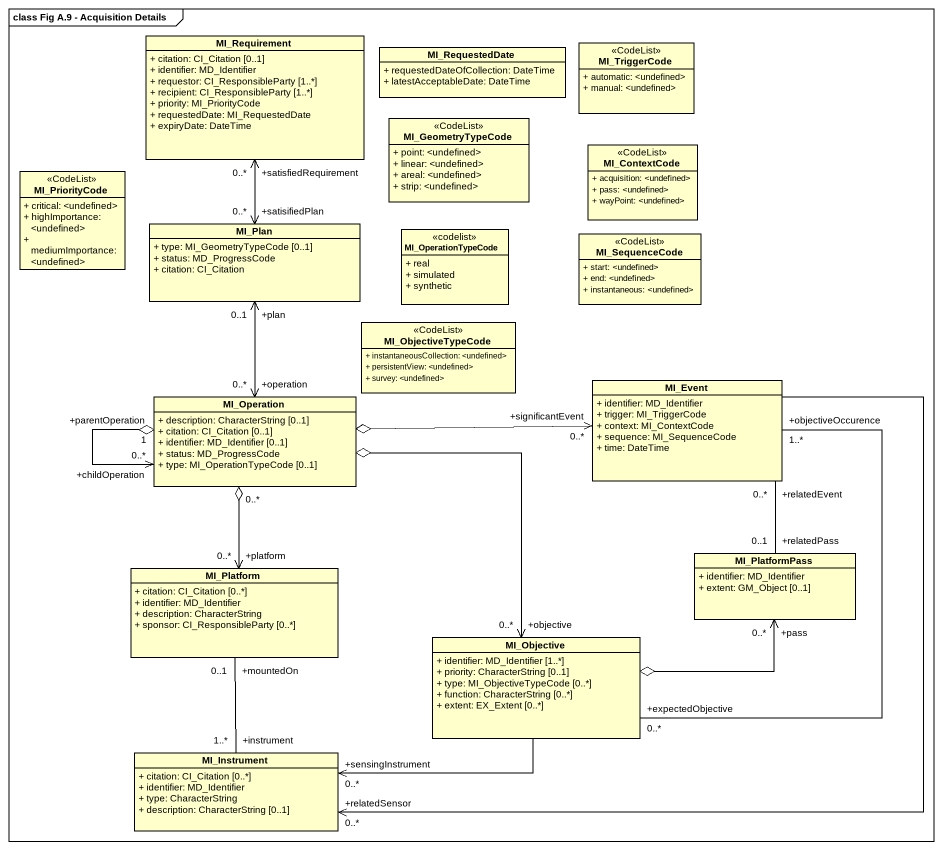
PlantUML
@startuml
mainframe class Fig A.9 - Acquisition Details
hide circle
hide empty members
skinparam classAttributeIconSize 0
class MI_Requirement {
  + citation: CI_Citation [0..1]
  + identifier: MD_Identifier
  + requestor: CI_ResponsibleParty [1..*]
  + recipient: CI_ResponsibleParty [1..*]
  + priority: MI_PriorityCode
  + requestedDate: MI_RequestedDate
  + expiryDate: DateTime
}
class MI_RequestedDate {
  + requestedDateOfCollection: DateTime
  + latestAcceptableDate: DateTime
}
class MI_TriggerCode <<CodeList>> {
  + automatic: <undefined>
  + manual: <undefined>
}
class MI_GeometryTypeCode <<CodeList>> {
  + point: <undefined>
  + linear: <undefined>
  + areal: <undefined>
  + strip: <undefined>
}
class MI_ContextCode <<CodeList>> {
  + acquisition: <undefined>
  + pass: <undefined>
  + wayPoint: <undefined>
}
class MI_PriorityCode <<CodeList>> {
  + critical: <undefined>
  + highImportance: <undefined>
  + mediumImportance: <undefined>
}
class MI_Plan {
  + type: MI_GeometryTypeCode [0..1]
  + status: MD_ProgressCode
  + citation: CI_Citation
}
class MI_OperationTypeCode <<codelist>> {
  + real
  + simulated
  + synthetic
}
class MI_SequenceCode <<CodeList>> {
  + start: <undefined>
  + end: <undefined>
  + instantaneous: <undefined>
}
class MI_ObjectiveTypeCode <<CodeList>> {
  + instantaneousCollection: <undefined>
  + persistentView: <undefined>
  + survey: <undefined>
}
class MI_Operation {
  + description: CharacterString [0..1]
  + citation: CI_Citation [0..1]
  + identifier: MD_Identifier [0..1]
  + status: MD_ProgressCode
  + type: MI_OperationTypeCode [0..1]
}
class MI_Event {
  + identifier: MD_Identifier
  + trigger: MI_TriggerCode
  + context: MI_ContextCode
  + sequence: MI_SequenceCode
  + time: DateTime
}
class MI_PlatformPass {
  + identifier: MD_Identifier
  + extent: GM_Object [0..1]
}
class MI_Platform {
  + citation: CI_Citation [0..*]
  + identifier: MD_Identifier
  + description: CharacterString
  + sponsor: CI_ResponsibleParty [0..*]
}
class MI_Objective {
  + identifier: MD_Identifier [1..*]
  + priority: CharacterString [0..1]
  + type: MI_ObjectiveTypeCode [0..*]
  + function: CharacterString [0..*]
  + extent: EX_Extent [0..*]
}
class MI_Instrument {
  + citation: CI_Citation [0..*]
  + identifier: MD_Identifier
  + type: CharacterString
  + description: CharacterString [0..1]
}
MI_Requirement "+satisfiedRequirement\n0..*" <--> "+satisifiedPlan\n0..*" MI_Plan
MI_Plan "+plan\n0..1" <--> "+operation\n0..*" MI_Operation
MI_Operation "+parentOperation\n1" o--> "+childOperation\n0..*" MI_Operation
MI_Operation o-right-> "+significantEvent\n0..*" MI_Event
MI_Operation "0..*" o--> "+platform\n0..*" MI_Platform
MI_Operation o--> "+objective\n0..*" MI_Objective
MI_Event "+relatedEvent\n0..*" -- "+relatedPass\n0..1" MI_PlatformPass
MI_Event "+objectiveOccurence\n1..*" -- "+expectedObjective\n0..*" MI_Objective
MI_Event --> "+relatedSensor\n0..*" MI_Instrument
MI_Platform "+mountedOn\n0..1" -- "+instrument\n1..*" MI_Instrument
MI_Objective o-right-> "+pass\n0..*" MI_PlatformPass
MI_Objective -left-> "+sensingInstrument\n0..*" MI_Instrument
@enduml
